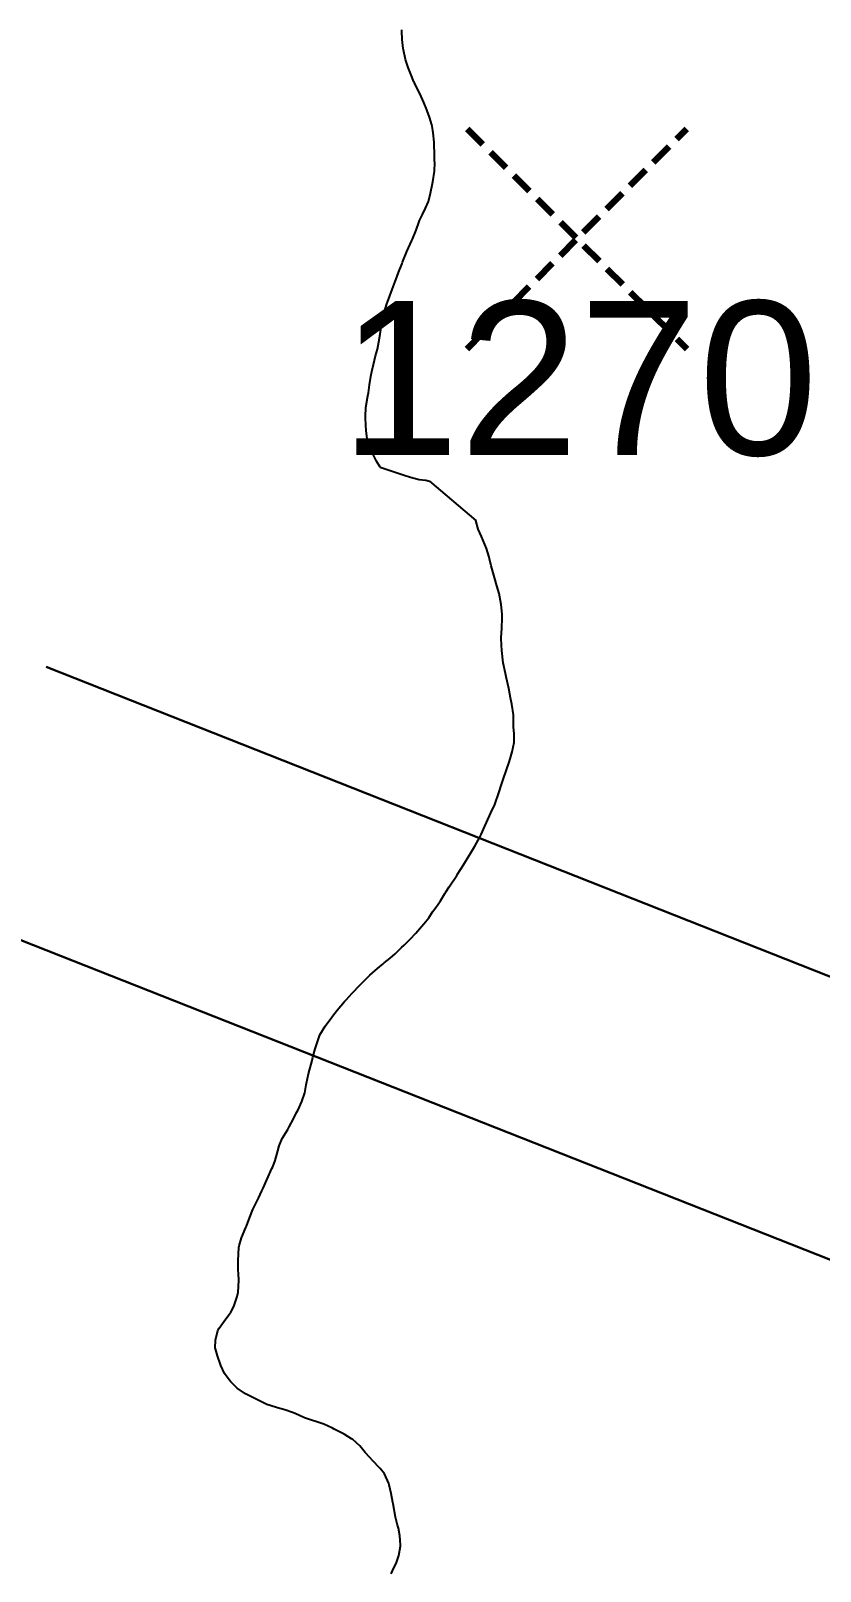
# Model space of a CAD drawing. Extents: x 483350 to 484165, y 4631134 to 4631561.
# Drawn here: x 483827.6 to 483863.5, y 4631445.6 to 4631515.6 of the extents above; entities that cross this region are included whole.
import ezdxf
from ezdxf.enums import TextEntityAlignment as Align

# ---------------------------------------------------------------- set-up
doc = ezdxf.new("R2010")
doc.units = 0
doc.header["$MEASUREMENT"] = 0
doc.header["$PDMODE"] = 3
doc.header["$PDSIZE"] = 5
doc.linetypes.add('DASHEDX2', pattern=[1.5, 1, -0.5])
doc.layers.add('1000_corbes', color=35, linetype='Continuous', plot=False)
doc.layers.add('_Al·legacions', color=10, linetype='DASHEDX2', lineweight=90)
doc.layers.add('_POUM POLIGON', color=5, linetype='Continuous', lineweight=30)
doc.styles.add('Al·legacions$0$Standard', font='arial.ttf', dxfattribs={"height": 5})

msp = doc.modelspace()

# ---------------------------------------------------------------- linework, layer by layer
at = {"layer": '1000_corbes', "flags": 128}
for points in [[(483843.095, 4631499.961), (483843.106, 4631500.026), (483843.123, 4631500.102), (483843.196, 4631500.411), (483843.296, 4631500.808), (483843.375, 4631501.111), (483843.445, 4631501.449), (483843.499, 4631501.793), (483843.557, 4631502.225), (483843.57, 4631502.299), (483843.657, 4631502.676), (483843.806, 4631503.18), (483843.831, 4631503.252), (483843.936, 4631503.545), (483844.044, 4631503.83), (483844.182, 4631504.189), (483844.211, 4631504.26), (483844.341, 4631504.599), (483844.498, 4631505.003), (483844.525, 4631505.07), (483844.723, 4631505.546), (483844.94, 4631506.048), (483844.972, 4631506.119), (483845.137, 4631506.529), (483845.261, 4631506.876), (483845.295, 4631506.955), (483845.429, 4631507.239), (483845.568, 4631507.516), (483845.701, 4631507.831), (483845.79, 4631508.205), (483845.879, 4631508.65), (483845.892, 4631508.716), (483845.974, 4631509.199), (483845.984, 4631509.592), (483845.98, 4631509.657), (483845.976, 4631510.037), (483845.961, 4631510.352), (483845.954, 4631510.53), (483845.915, 4631510.948), (483845.862, 4631511.256), (483845.849, 4631511.317), (483845.754, 4631511.656), (483845.642, 4631511.953), (483845.622, 4631512), (483845.488, 4631512.326), (483845.368, 4631512.603), (483845.348, 4631512.648), (483845.207, 4631512.926), (483845.063, 4631513.214), (483845.041, 4631513.264), (483844.891, 4631513.609), (483844.776, 4631513.911), (483844.758, 4631513.963), (483844.657, 4631514.285), (483844.564, 4631514.719), (483844.552, 4631514.786), (483844.501, 4631515.187), (483844.492, 4631515.572), (483844.494, 4631515.634)], [(483843.095, 4631499.961), (483843.106, 4631500.026), (483843.123, 4631500.102), (483843.196, 4631500.411), (483843.296, 4631500.808), (483843.375, 4631501.111), (483843.445, 4631501.449), (483843.499, 4631501.793), (483843.557, 4631502.225), (483843.57, 4631502.299), (483843.657, 4631502.676), (483843.806, 4631503.18), (483843.831, 4631503.252), (483843.936, 4631503.545), (483844.044, 4631503.83), (483844.182, 4631504.189), (483844.211, 4631504.26), (483844.341, 4631504.599), (483844.498, 4631505.003), (483844.525, 4631505.07), (483844.723, 4631505.546), (483844.94, 4631506.048), (483844.972, 4631506.119), (483845.137, 4631506.529), (483845.261, 4631506.876), (483845.295, 4631506.955), (483845.429, 4631507.239), (483845.568, 4631507.516), (483845.701, 4631507.831), (483845.79, 4631508.205), (483845.879, 4631508.65), (483845.892, 4631508.716), (483845.974, 4631509.199), (483845.984, 4631509.592), (483845.98, 4631509.657), (483845.976, 4631510.037), (483845.961, 4631510.352), (483845.954, 4631510.53), (483845.915, 4631510.948), (483845.862, 4631511.256), (483845.849, 4631511.317), (483845.754, 4631511.656), (483845.642, 4631511.953), (483845.622, 4631512), (483845.488, 4631512.326), (483845.368, 4631512.603), (483845.348, 4631512.648), (483845.207, 4631512.926), (483845.063, 4631513.214), (483845.041, 4631513.264), (483844.891, 4631513.609), (483844.776, 4631513.911), (483844.758, 4631513.963), (483844.657, 4631514.285), (483844.564, 4631514.719), (483844.552, 4631514.786), (483844.501, 4631515.187), (483844.492, 4631515.572), (483844.494, 4631515.634)], [(483842.855, 4631497.661), (483842.839, 4631497.99), (483842.838, 4631498.058), (483842.858, 4631498.463), (483842.943, 4631498.994), (483842.966, 4631499.132), (483843.018, 4631499.495), (483843.095, 4631499.961)], [(483842.855, 4631497.661), (483842.839, 4631497.99), (483842.838, 4631498.058), (483842.858, 4631498.463), (483842.943, 4631498.994), (483842.966, 4631499.132), (483843.018, 4631499.495), (483843.095, 4631499.961)], [(483843.087, 4631496.506), (483843.053, 4631496.572), (483842.94, 4631496.906), (483842.911, 4631497.036), (483842.868, 4631497.409), (483842.855, 4631497.661)], [(483843.087, 4631496.506), (483843.053, 4631496.572), (483842.94, 4631496.906), (483842.911, 4631497.036), (483842.868, 4631497.409), (483842.855, 4631497.661)], [(483843.51, 4631495.749), (483843.337, 4631496.024), (483843.087, 4631496.506)], [(483843.51, 4631495.749), (483843.337, 4631496.024), (483843.087, 4631496.506)], [(483843.51, 4631495.749), (483844.592, 4631495.391), (483844.885, 4631495.292), (483845.273, 4631495.19), (483845.575, 4631495.152), (483845.753, 4631495.116), (483847.859, 4631493.322)], [(483843.51, 4631495.749), (483844.592, 4631495.391), (483844.885, 4631495.292), (483845.273, 4631495.19), (483845.575, 4631495.152), (483845.753, 4631495.116), (483847.859, 4631493.322)], [(483846.475, 4631476.416), (483846.647, 4631476.675), (483846.984, 4631477.181), (483847.026, 4631477.243), (483847.297, 4631477.667), (483847.553, 4631478.103), (483847.626, 4631478.226), (483847.803, 4631478.524), (483848.03, 4631478.931), (483848.101, 4631479.056), (483848.266, 4631479.424), (483848.471, 4631479.893), (483848.544, 4631480.032), (483848.722, 4631480.423), (483848.915, 4631480.987), (483849.004, 4631481.284), (483849.107, 4631481.595), (483849.37, 4631482.345), (483849.419, 4631482.492), (483849.511, 4631482.816), (483849.598, 4631483.241), (483849.604, 4631483.289), (483849.606, 4631483.629), (483849.564, 4631483.953), (483849.565, 4631484.107), (483849.567, 4631484.485), (483849.5, 4631484.97), (483849.439, 4631485.258), (483849.351, 4631485.692), (483849.241, 4631486.213), (483849.206, 4631486.371), (483849.104, 4631486.862), (483849.031, 4631487.417), (483849.017, 4631487.658), (483849.012, 4631487.985), (483849.035, 4631488.438), (483849.054, 4631488.893), (483849.055, 4631489.072), (483849.009, 4631489.501), (483848.911, 4631490.007), (483848.817, 4631490.36), (483848.704, 4631490.728), (483848.551, 4631491.272), (483848.475, 4631491.585), (483848.457, 4631491.664), (483848.343, 4631492.054), (483848.112, 4631492.593), (483847.962, 4631492.928), (483847.859, 4631493.322)], [(483846.475, 4631476.416), (483846.647, 4631476.675), (483846.984, 4631477.181), (483847.026, 4631477.243), (483847.297, 4631477.667), (483847.553, 4631478.103), (483847.626, 4631478.226), (483847.803, 4631478.524), (483848.03, 4631478.931), (483848.101, 4631479.056), (483848.266, 4631479.424), (483848.471, 4631479.893), (483848.544, 4631480.032), (483848.722, 4631480.423), (483848.915, 4631480.987), (483849.004, 4631481.284), (483849.107, 4631481.595), (483849.37, 4631482.345), (483849.419, 4631482.492), (483849.511, 4631482.816), (483849.598, 4631483.241), (483849.604, 4631483.289), (483849.606, 4631483.629), (483849.564, 4631483.953), (483849.565, 4631484.107), (483849.567, 4631484.485), (483849.5, 4631484.97), (483849.439, 4631485.258), (483849.351, 4631485.692), (483849.241, 4631486.213), (483849.206, 4631486.371), (483849.104, 4631486.862), (483849.031, 4631487.417), (483849.017, 4631487.658), (483849.012, 4631487.985), (483849.035, 4631488.438), (483849.054, 4631488.893), (483849.055, 4631489.072), (483849.009, 4631489.501), (483848.911, 4631490.007), (483848.817, 4631490.36), (483848.704, 4631490.728), (483848.551, 4631491.272), (483848.475, 4631491.585), (483848.457, 4631491.664), (483848.343, 4631492.054), (483848.112, 4631492.593), (483847.962, 4631492.928), (483847.859, 4631493.322)], [(483843.033, 4631472.655), (483843.38, 4631472.961), (483843.642, 4631473.174), (483843.691, 4631473.214), (483843.952, 4631473.428), (483844.184, 4631473.632), (483844.479, 4631473.912), (483844.591, 4631474.018), (483844.863, 4631474.29), (483845.12, 4631474.567), (483845.389, 4631474.872), (483845.497, 4631474.995), (483845.724, 4631475.265), (483845.878, 4631475.535), (483846.035, 4631475.727), (483846.245, 4631476.044), (483846.445, 4631476.37), (483846.475, 4631476.416)], [(483843.033, 4631472.655), (483843.38, 4631472.961), (483843.642, 4631473.174), (483843.691, 4631473.214), (483843.952, 4631473.428), (483844.184, 4631473.632), (483844.479, 4631473.912), (483844.591, 4631474.018), (483844.863, 4631474.29), (483845.12, 4631474.567), (483845.389, 4631474.872), (483845.497, 4631474.995), (483845.724, 4631475.265), (483845.878, 4631475.535), (483846.035, 4631475.727), (483846.245, 4631476.044), (483846.445, 4631476.37), (483846.475, 4631476.416)], [(483842.574, 4631451.268), (483842.256, 4631451.552), (483842.204, 4631451.586), (483841.873, 4631451.79), (483841.412, 4631452.025), (483841.34, 4631452.059), (483840.947, 4631452.241), (483840.532, 4631452.378), (483840.473, 4631452.396), (483840.056, 4631452.537), (483839.637, 4631452.732), (483839.515, 4631452.785), (483839.159, 4631452.904), (483838.836, 4631452.99), (483838.498, 4631453.093), (483838.353, 4631453.147), (483837.989, 4631453.317), (483837.554, 4631453.53), (483837.377, 4631453.62), (483836.992, 4631453.886), (483836.715, 4631454.173), (483836.632, 4631454.264), (483836.422, 4631454.544), (483836.26, 4631454.911), (483836.24, 4631454.967), (483836.098, 4631455.347), (483836.006, 4631455.667), (483836.002, 4631455.722), (483836.005, 4631456.063), (483836.116, 4631456.5), (483836.175, 4631456.61), (483836.405, 4631456.926), (483836.67, 4631457.271), (483836.705, 4631457.331), (483836.862, 4631457.636), (483837.003, 4631458.047), (483837.041, 4631458.253), (483837.07, 4631458.779), (483837.053, 4631459.098), (483837.042, 4631459.245), (483837.036, 4631459.692), (483837.079, 4631460.275), (483837.096, 4631460.351), (483837.199, 4631460.716), (483837.397, 4631461.189), (483837.427, 4631461.253), (483837.576, 4631461.657), (483837.714, 4631462.004), (483837.745, 4631462.07), (483837.966, 4631462.515), (483838.121, 4631462.849), (483838.182, 4631462.976), (483838.351, 4631463.349), (483838.582, 4631463.863), (483838.616, 4631463.939), (483838.728, 4631464.234), (483838.847, 4631464.668), (483838.91, 4631464.894), (483839.052, 4631465.24), (483839.297, 4631465.649), (483839.366, 4631465.759), (483839.557, 4631466.12), (483839.699, 4631466.409), (483839.766, 4631466.54), (483839.945, 4631466.909), (483840.074, 4631467.307), (483840.14, 4631467.673), (483840.153, 4631467.745), (483840.243, 4631468.167), (483840.403, 4631468.779), (483840.446, 4631468.934), (483840.55, 4631469.303), (483840.697, 4631469.768), (483840.764, 4631469.942), (483841.004, 4631470.337), (483841.3, 4631470.746), (483841.341, 4631470.801), (483841.541, 4631471.062), (483841.884, 4631471.455), (483841.951, 4631471.532), (483842.223, 4631471.834), (483842.589, 4631472.22), (483842.693, 4631472.326), (483842.989, 4631472.616), (483843.033, 4631472.655)], [(483842.574, 4631451.268), (483842.256, 4631451.552), (483842.204, 4631451.586), (483841.873, 4631451.79), (483841.412, 4631452.025), (483841.34, 4631452.059), (483840.947, 4631452.241), (483840.532, 4631452.378), (483840.473, 4631452.396), (483840.056, 4631452.537), (483839.637, 4631452.732), (483839.515, 4631452.785), (483839.159, 4631452.904), (483838.836, 4631452.99), (483838.498, 4631453.093), (483838.353, 4631453.147), (483837.989, 4631453.317), (483837.554, 4631453.53), (483837.377, 4631453.62), (483836.992, 4631453.886), (483836.715, 4631454.173), (483836.632, 4631454.264), (483836.422, 4631454.544), (483836.26, 4631454.911), (483836.24, 4631454.967), (483836.098, 4631455.347), (483836.006, 4631455.667), (483836.002, 4631455.722), (483836.005, 4631456.063), (483836.116, 4631456.5), (483836.175, 4631456.61), (483836.405, 4631456.926), (483836.67, 4631457.271), (483836.705, 4631457.331), (483836.862, 4631457.636), (483837.003, 4631458.047), (483837.041, 4631458.253), (483837.07, 4631458.779), (483837.053, 4631459.098), (483837.042, 4631459.245), (483837.036, 4631459.692), (483837.079, 4631460.275), (483837.096, 4631460.351), (483837.199, 4631460.716), (483837.397, 4631461.189), (483837.427, 4631461.253), (483837.576, 4631461.657), (483837.714, 4631462.004), (483837.745, 4631462.07), (483837.966, 4631462.515), (483838.121, 4631462.849), (483838.182, 4631462.976), (483838.351, 4631463.349), (483838.582, 4631463.863), (483838.616, 4631463.939), (483838.728, 4631464.234), (483838.847, 4631464.668), (483838.91, 4631464.894), (483839.052, 4631465.24), (483839.297, 4631465.649), (483839.366, 4631465.759), (483839.557, 4631466.12), (483839.699, 4631466.409), (483839.766, 4631466.54), (483839.945, 4631466.909), (483840.074, 4631467.307), (483840.14, 4631467.673), (483840.153, 4631467.745), (483840.243, 4631468.167), (483840.403, 4631468.779), (483840.446, 4631468.934), (483840.55, 4631469.303), (483840.697, 4631469.768), (483840.764, 4631469.942), (483841.004, 4631470.337), (483841.3, 4631470.746), (483841.341, 4631470.801), (483841.541, 4631471.062), (483841.884, 4631471.455), (483841.951, 4631471.532), (483842.223, 4631471.834), (483842.589, 4631472.22), (483842.693, 4631472.326), (483842.989, 4631472.616), (483843.033, 4631472.655)], [(483842.984, 4631450.78), (483842.859, 4631450.907), (483842.816, 4631450.96), (483842.574, 4631451.268)], [(483842.984, 4631450.78), (483842.859, 4631450.907), (483842.816, 4631450.96), (483842.574, 4631451.268)], [(483844.002, 4631445.448), (483844.068, 4631445.577), (483844.243, 4631445.963), (483844.353, 4631446.273), (483844.421, 4631446.702), (483844.423, 4631446.767), (483844.399, 4631447.176), (483844.334, 4631447.517), (483844.299, 4631447.657), (483844.204, 4631448.024), (483844.095, 4631448.621), (483844.083, 4631448.691), (483844.008, 4631449.098), (483843.915, 4631449.493), (483843.895, 4631449.555), (483843.705, 4631449.984), (483843.507, 4631450.23), (483843.427, 4631450.315), (483843.218, 4631450.54), (483842.984, 4631450.78)], [(483844.002, 4631445.448), (483844.068, 4631445.577), (483844.243, 4631445.963), (483844.353, 4631446.273), (483844.421, 4631446.702), (483844.423, 4631446.767), (483844.399, 4631447.176), (483844.334, 4631447.517), (483844.299, 4631447.657), (483844.204, 4631448.024), (483844.095, 4631448.621), (483844.083, 4631448.691), (483844.008, 4631449.098), (483843.915, 4631449.493), (483843.895, 4631449.555), (483843.705, 4631449.984), (483843.507, 4631450.23), (483843.427, 4631450.315), (483843.218, 4631450.54), (483842.984, 4631450.78)]]:
    msp.add_lwpolyline(points, dxfattribs=at)
at = {"layer": '_Al·legacions'}
msp.add_point((483852.457, 4631506.135), dxfattribs=at)
at = {"layer": '_POUM POLIGON'}
for p, q in [((483882.64, 4631465.221), (483828.312, 4631486.672)), ((483882.808, 4631452.279), (483823.914, 4631475.532))]:
    msp.add_line(p, q, dxfattribs=at)
at = {"layer": '_POUM POLIGON', "linetype": 'Continuous'}
msp.add_line((483828.312, 4631486.672), (483885.21, 4631464.207), dxfattribs=at)

# ---------------------------------------------------------------- texts
at = {"layer": '_Al·legacions', "style": 'Al·legacions$0$Standard'}
msp.add_text('1270', height=7, dxfattribs=at).set_placement((483852.544, 4631496.301), align=Align.CENTER)

doc.saveas('drawing.dxf')
